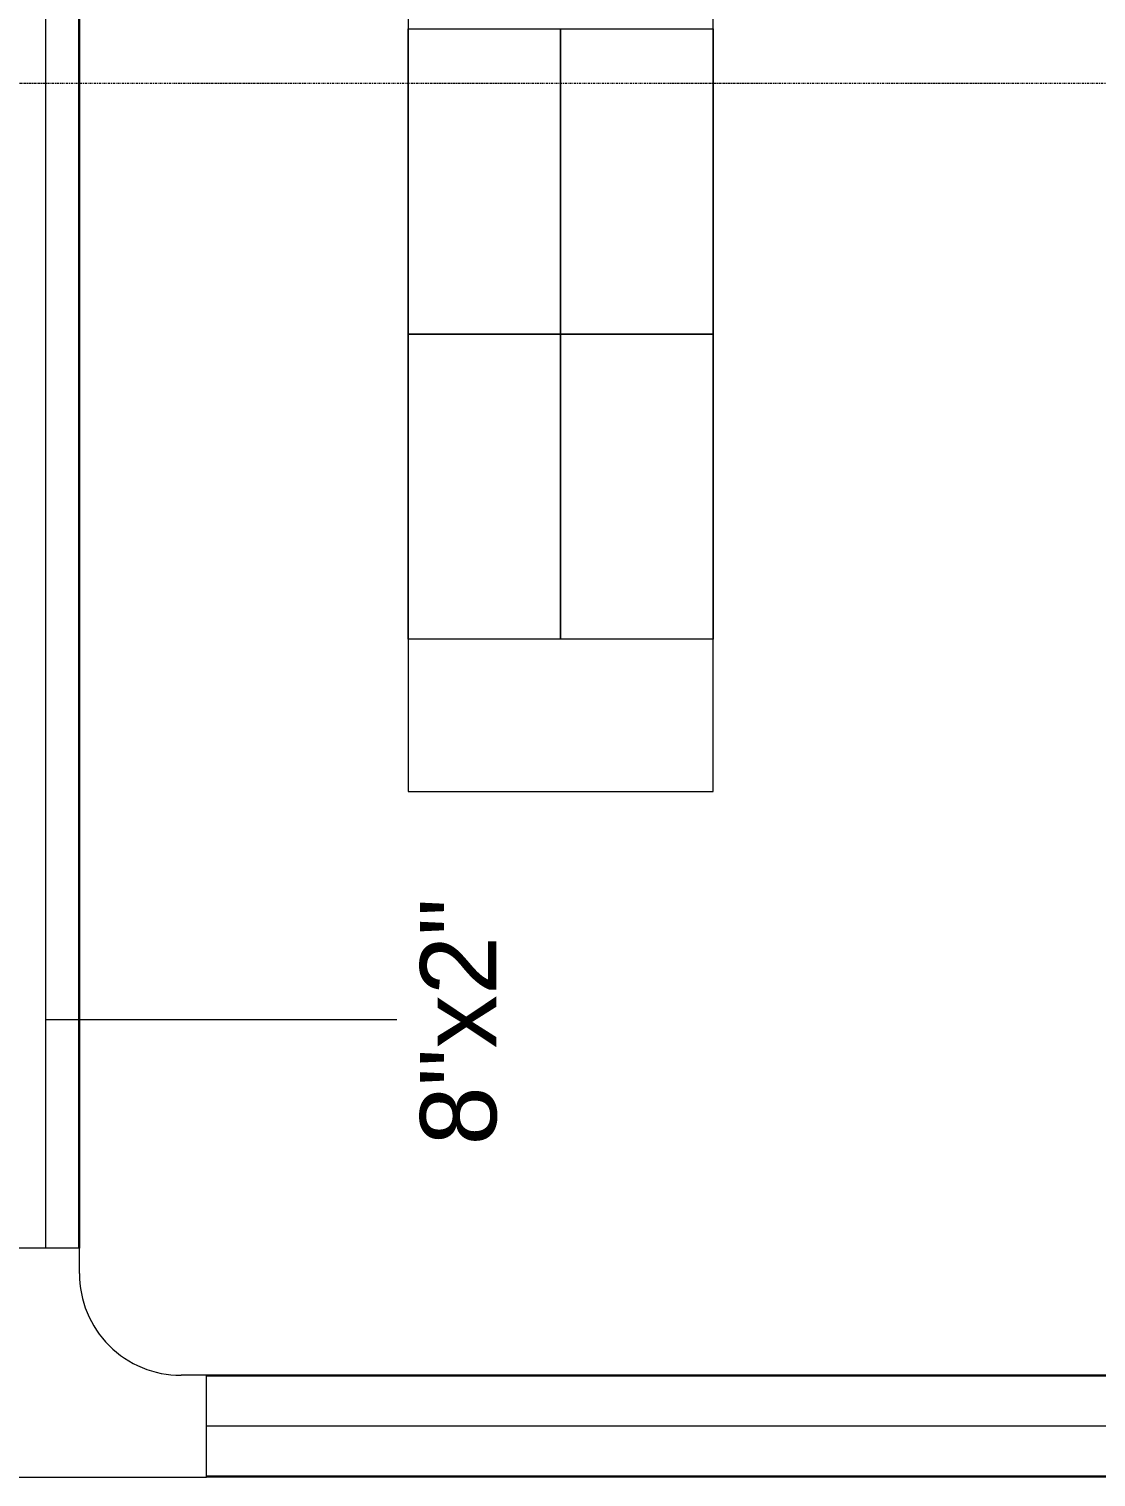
# Model space of a CAD drawing. Header units: inches. Extents: x -956 to 1409, y -1111 to 895.
# Drawn here: x -36 to 89.9, y -140.6 to 30.2 of the extents above; entities that cross this region are included whole.
import ezdxf

# ---------------------------------------------------------------- set-up
doc = ezdxf.new("R2010")
doc.units = ezdxf.units.IN
doc.header["$MEASUREMENT"] = 0
doc.linetypes.add('Grid Line 1_4_', pattern=[0.4374999999999999, 0.2499999999999999, -0.06249999999999999, 0.06249999999999999, -0.06249999999999999])
for name, color, linetype, lineweight in [('E-CABL-TRAY', 211, 'Continuous', 9), ('E-CABL-TRAY-CNTR', 211, 'Continuous', 9), ('E-CABL-TRAY-IDEN', 211, 'Continuous', 9), ('I-FURN', 30, 'Continuous', 9), ('Q-CASE', 31, 'Continuous', 9), ('S-GRID', 1, 'Continuous', 9)]:
    doc.layers.add(name, color=color, linetype=linetype, lineweight=lineweight)
doc.styles.add('Arial_1', font='arial.ttf', dxfattribs={"height": 8.999999999999991})

# ---------------------------------------------------------------- blocks, each defined once
blk = doc.blocks.new('Bookshelf - 36_W x 36_H x 18_D-4197202-8TH FLOOR TELECOM UNDERFLOOR ROUTING PLAN')
at = {"layer": 'I-FURN', "color": 53}
for p, q in [((-17.99999999999999, -35.99999999999998), (-17.99999999999999, 0)), ((-17.99999999999999, 0), (0, 0)), ((0, 0), (0, -35.99999999999998)), ((0, -35.99999999999998), (-17.99999999999999, -35.99999999999998))]:
    blk.add_line(p, q, dxfattribs=at)
blk = doc.blocks.new('Bookshelf - 36_W x 36_H x 18_D-4182768-8TH FLOOR TELECOM UNDERFLOOR ROUTING PLAN')
at = {"layer": 'I-FURN', "color": 53}
for p, q in [((-17.99999999999999, 0), (-17.99999999999999, 35.99999999999998)), ((-17.99999999999999, 35.99999999999998), (0, 35.99999999999998)), ((0, 35.99999999999998), (0, 0)), ((0, 0), (-17.99999999999999, 0))]:
    blk.add_line(p, q, dxfattribs=at)
blk = doc.blocks.new('Counter Top wo Backsplash - 36_ Depth w 37_5_ H-4914704-8TH FLOOR TELECOM UNDERFLOOR ROUTING PLAN')
at = {"layer": 'Q-CASE'}
for p, q in [((168.7377049180327, 0), (-47.26229508196732, 0)), ((-47.26229508196732, 0), (-47.26229508196732, -35.99999999999999)), ((-47.26229508196732, -35.99999999999999), (168.7377049180327, -35.99999999999999))]:
    blk.add_line(p, q, dxfattribs=at)
blk = doc.blocks.new('18433_1 - AEO NY - CENTRAL_rvt-1-8TH FLOOR TELECOM UNDERFLOOR ROUTING PLAN')
at = {"layer": 'S-GRID', "linetype": 'Grid Line 1_4_'}
blk.add_line((965.7902260333528, 23.75571385261008), (-931.8233718135937, 23.75571385261621), dxfattribs=at)
at = {"color": 53, "lineweight": 9}
for name, p, rotation in [('Counter Top wo Backsplash - 36_ Depth w 37_5_ H-4914704-8TH FLOOR TELECOM UNDERFLOOR ROUTING PLAN', (8.746506890170656, -12.52215666726566), 89.9999999999999), ('Bookshelf - 36_W x 36_H x 18_D-4197202-8TH FLOOR TELECOM UNDERFLOOR ROUTING PLAN', (26.74650689017053, -5.811190159842627), 180), ('Bookshelf - 36_W x 36_H x 18_D-4197202-8TH FLOOR TELECOM UNDERFLOOR ROUTING PLAN', (26.74650689017044, -41.81119015984258), 180)]:
    blk.add_blockref(name, p, dxfattribs=dict(at, rotation=rotation))
for p in [(26.74650689017001, -5.811190159842627), (26.74650689016993, -41.81119015984258)]:
    blk.add_blockref('Bookshelf - 36_W x 36_H x 18_D-4182768-8TH FLOOR TELECOM UNDERFLOOR ROUTING PLAN', p, dxfattribs=at)
blk = doc.blocks.new('Channel Horizontal Tee - 12_ Radius-642549-8TH FLOOR TELECOM UNDERFLOOR ROUTING PLAN')
at = {"layer": 'E-CABL-TRAY'}
for p, q in [((19.00000000000148, 5.999999999999709), (-18.99999999999962, 5.999999999999709)), ((-18.99999999999962, 5.999999999999709), (-18.99999999999962, -6.000000000000274)), ((19.00000000000148, -6.000000000000274), (19.00000000000148, 5.999999999999709)), ((-18.99999999999962, -6.000000000000274), (-15.99999999999973, -6.000000000000178)), ((16.0000000000002, -6.000000000000276), (19.00000000000148, -6.000000000000274)), ((-3.999999999999732, -18.00000000000015), (-3.999999999999699, -21.0000000000002)), ((4.00000000000028, -21.0000000000002), (4.00000000000028, -18.00000000000017)), ((-3.999999999999699, -21.0000000000002), (4.00000000000028, -21.0000000000002))]:
    blk.add_line(p, q, dxfattribs=at)
for centre, radius, start, end in [((-15.99999999999973, -18.00000000000017), 12.00000000000001, 4.134721085902572e-13, 90.00000000000246), ((16.00000000000028, -18.00000000000027), 11.99999999999999, 90.00000000000067, 180.0000000000004)]:
    blk.add_arc(centre, radius, start, end, dxfattribs=at)

msp = doc.modelspace()

# ---------------------------------------------------------------- block references
at = {"lineweight": 5}
msp.add_blockref('18433_1 - AEO NY - CENTRAL_rvt-1-8TH FLOOR TELECOM UNDERFLOOR ROUTING PLAN', (0, 0), dxfattribs=at)

# ---------------------------------------------------------------- next in the draw order: linework, layer by layer
at = {"layer": 'E-CABL-TRAY'}
for p, q in [((-30.15391654306447, 506.7557138526821), (-30.15391654306628, -113.6418339264001)), ((-30.05391654346446, 506.7557138526821), (-30.05391654346628, -113.6418339264001)), ((-30.05391654346628, -113.6418339264001), (-30.15391654306628, -113.6418339264001)), ((-15.05391654346637, -128.741833926), (-15.05391654346637, -128.6418339264)), ((223.0031836108412, -128.6418339264), (-15.05391654346637, -128.6418339264)), ((223.0031836108412, -128.741833926), (-15.05391654346637, -128.741833926)), ((-15.05391654346637, -140.6418339264), (-15.05391654346637, -140.5418339268)), ((223.0031836108412, -140.5418339268), (-15.05391654346637, -140.5418339268)), ((223.0031836108412, -140.6418339264), (-15.05391654346637, -140.6418339264))]:
    msp.add_line(p, q, dxfattribs=at)
at = {"layer": 'E-CABL-TRAY-CNTR'}
for p, q in [((-34.05391654346447, 506.7557138526821), (-34.05391654346628, -113.6418339264001)), ((223.0031836108412, -134.6418339264), (-15.05391654346637, -134.6418339264))]:
    msp.add_line(p, q, dxfattribs=at)
at = {"layer": 'E-CABL-TRAY-IDEN'}
msp.add_line((-34.0539165434662, -86.66004077783865), (7.414684636039605, -86.66004077783873), dxfattribs=at)

# ---------------------------------------------------------------- next in the draw order: block references
at = {"layer": 'E-CABL-TRAY', "rotation": 180}
msp.add_blockref('Channel Horizontal Tee - 12_ Radius-642549-8TH FLOOR TELECOM UNDERFLOOR ROUTING PLAN', (-34.05391654346574, -134.6418339264006), dxfattribs=at)

# ---------------------------------------------------------------- next in the draw order: texts
at = {"layer": 'E-CABL-TRAY-IDEN', "insert": (10.16468463603954, -101.5324817227206), "char_height": 8.999999999999991, "width": 35.75399999999996, "attachment_point": 1, "rotation": 90, "style": 'Arial_1'}
msp.add_mtext('8"x2"', dxfattribs=at)

doc.saveas('drawing.dxf')
